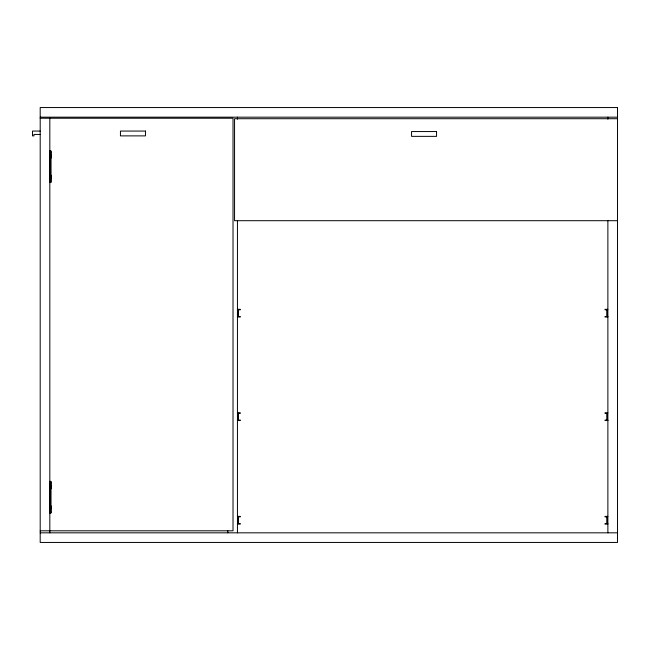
<?xml version="1.0" encoding="UTF-8"?>
<svg xmlns="http://www.w3.org/2000/svg" width="650" height="650" viewBox="0 0 650 650"><rect width="100%" height="100%" fill="white"/><g stroke="black" fill="none" stroke-linecap="round" stroke-linejoin="round"><path stroke-width="0.97" d="M50.789 174.809C52.561 174.631 50.05 187.493 49.758 180.635L49.758 152.726C50.05 145.819 52.577 158.844 50.789 158.551M50.789 505.416C52.374 504.993 50.253 518.334 49.758 511.233L49.758 483.332C50.107 476.109 52.536 489.548 50.789 489.149M50.773 182.487L50.773 150.873M50.733 513.159L50.773 481.423M49.806 513.159L49.814 512.59L50.781 512.59M49.814 182.487L50.724 182.301M50.789 174.143L50.789 159.218M50.789 504.741L50.789 489.816M40.194 117.171L617.5 117.171M40.194 118.227L233.017 118.227L233.017 530.806L40.194 530.806M617.5 118.714L234.553 118.714L234.553 220.699L617.5 220.699M40.194 131.064L32.5 131.064L32.5 135.882L33.946 135.882L33.946 134.436L40.194 134.436M50.773 151.06L49.766 151.06L50.773 150.954M49.766 151.198L50.724 151.198M49.766 151.369L50.724 151.369M49.766 151.556L50.724 151.556M49.758 151.767L50.724 151.767M49.758 151.994L50.724 151.994M49.758 152.23L50.724 152.23M49.758 152.474L50.724 152.474M49.758 152.726L50.724 152.726M49.758 180.635L50.724 180.635M49.758 180.879L50.724 180.879M49.758 181.131L50.724 181.131M49.758 181.366L50.724 181.366M49.758 181.594L50.724 181.594M49.766 181.805L50.724 181.805M49.766 181.992L50.724 181.992M49.766 182.154L50.724 182.154M49.766 182.406L50.773 182.406M237.445 309.319L240.329 309.319L240.329 309.798L237.924 309.798M607.88 309.319L604.996 309.319L604.996 309.798L607.401 309.798M237.445 316.534L240.329 316.534L240.329 317.013L237.445 317.013M607.88 316.534L604.996 316.534L604.996 317.013L607.88 317.013M237.445 412.848L240.329 412.848L240.329 413.327L237.924 413.327M607.88 412.848L604.996 412.848L604.996 413.327L607.401 413.327M237.445 420.062L240.329 420.062L240.329 420.542L237.445 420.542M607.88 420.062L604.996 420.062L604.996 420.542L607.88 420.542M49.806 481.423L50.773 481.552M50.781 481.967L49.766 481.967L50.773 481.666M49.766 481.804L50.773 481.804M49.766 482.162L50.724 482.162M49.758 482.365L50.724 482.365M49.758 482.593L50.724 482.593M49.758 482.836L50.724 482.836M49.758 483.08L50.724 483.08M49.758 483.332L50.724 483.332M49.758 511.233L50.724 511.233M49.758 511.485L50.724 511.485M49.758 511.729L50.724 511.729M49.758 511.973L50.724 511.973M49.758 512.192L50.724 512.192M49.766 512.403L50.724 512.403M49.766 512.761L50.773 512.761M49.766 512.899L50.773 512.899M49.766 513.012L50.773 513.012M237.445 516.376L240.329 516.376L240.329 516.856L237.924 516.856M607.88 516.376L604.996 516.376L604.996 516.856L607.401 516.856M237.445 523.591L240.329 523.591L240.329 524.071L237.445 524.071M607.88 523.591L604.996 523.591L604.996 524.071L607.88 524.071M40.194 532.829L617.5 532.829M607.88 117.171L607.88 119.202M607.88 220.578L607.88 532.829M607.401 309.319L607.401 316.534M607.401 412.848L607.401 420.062M607.401 516.376L607.401 523.591M606.848 310.286L606.848 316.046M606.848 413.814L606.848 419.575M606.848 517.351L606.848 523.104M238.477 310.286L238.477 316.046M238.477 413.814L238.477 419.575M238.477 517.351L238.477 523.104M237.924 309.319L237.924 316.534M237.924 412.848L237.924 420.062M237.924 516.376L237.924 523.591M237.648 310.286L237.648 316.046M237.648 413.814L237.648 419.575M237.648 517.351L237.648 523.104M237.445 117.171L237.445 119.202M237.445 220.578L237.445 532.829M227.817 530.798L227.817 532.829M49.822 118.227L49.822 532.829M617.5 107.551L40.194 107.551L40.194 542.449L617.5 542.449L617.5 107.551M145.462 131.064L120.445 131.064L120.445 135.882L145.462 135.882L145.462 131.064M436.564 131.552L411.548 131.552L411.548 136.362L436.564 136.362L436.564 131.552"/></g></svg>
